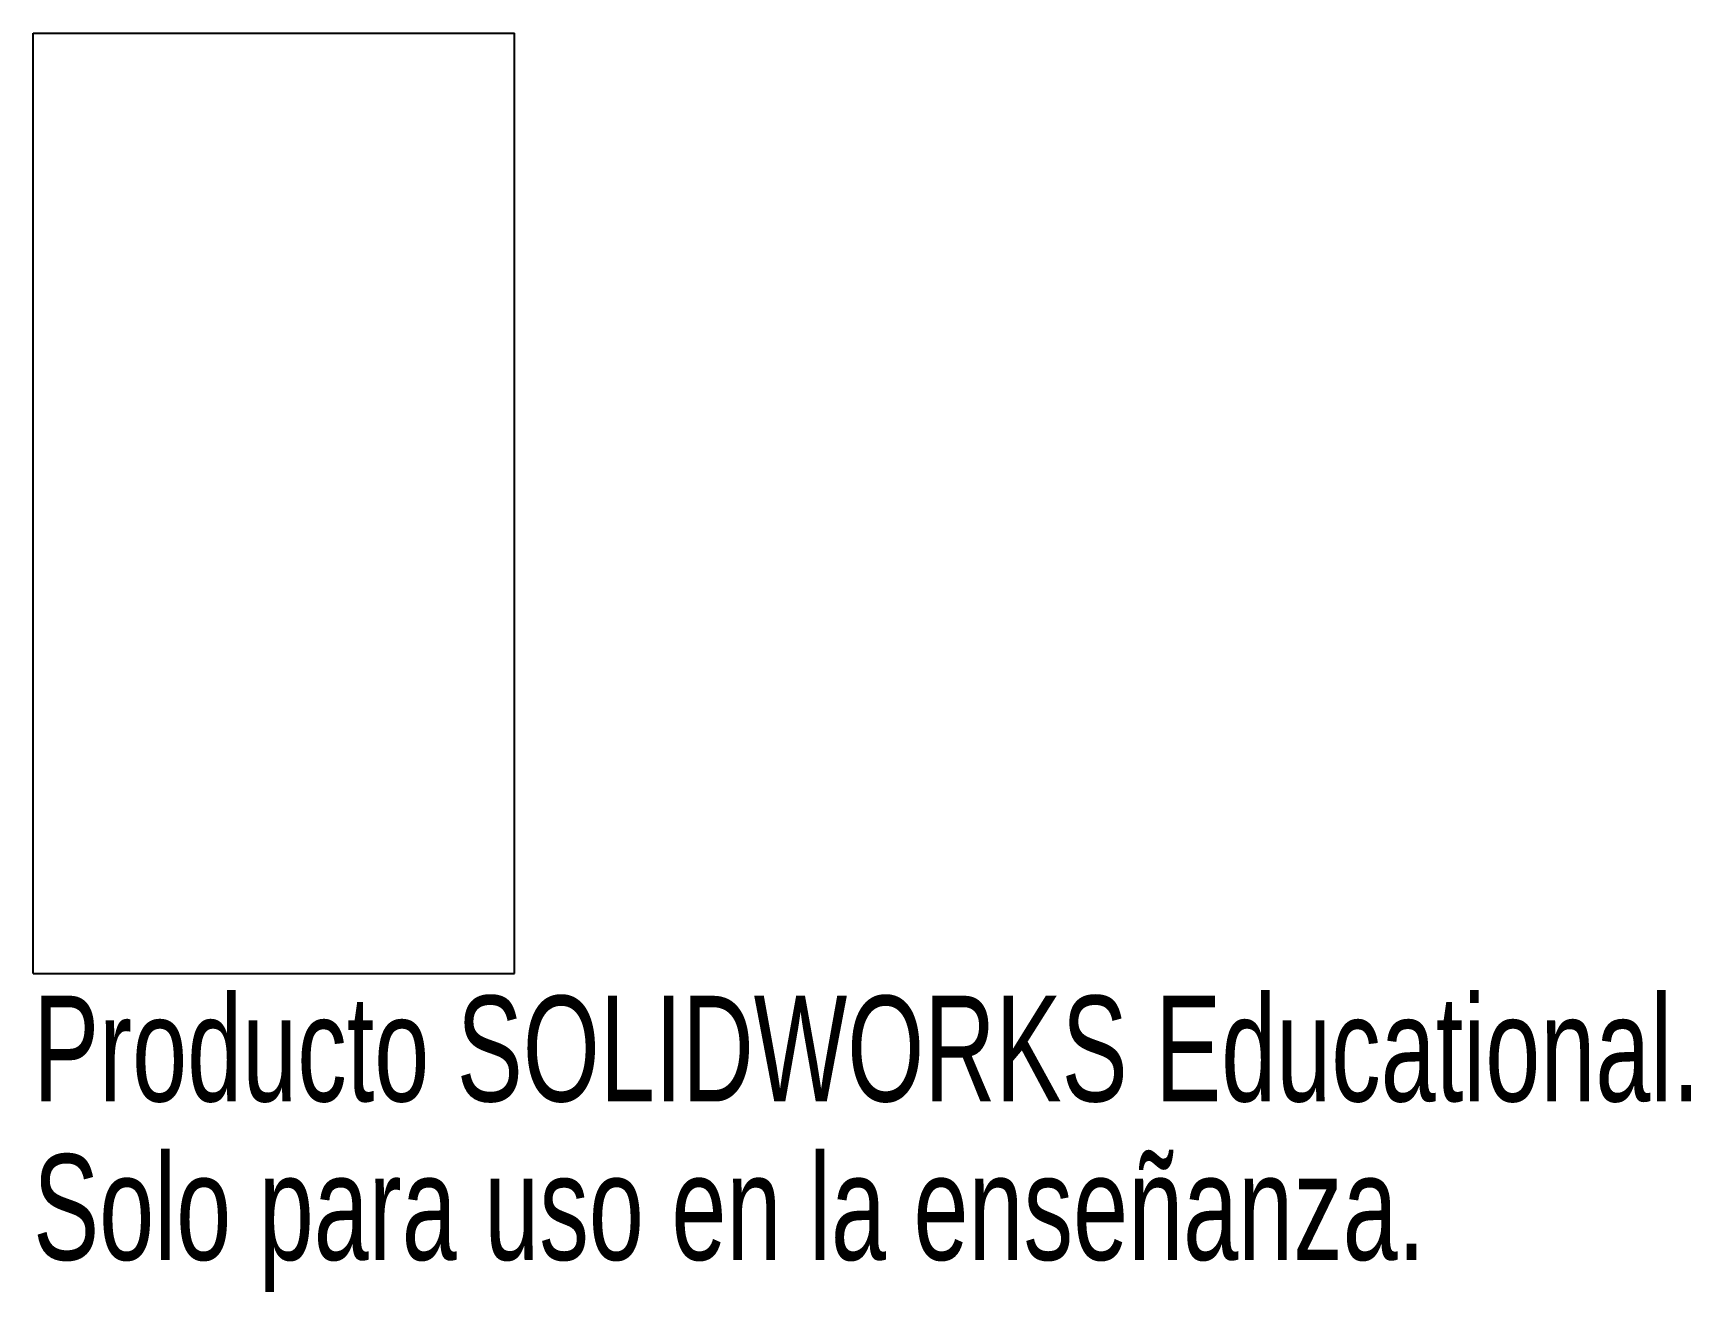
# Model space of a CAD drawing. Header units: millimetres. Extents: x -22 to 53.8, y 137.4 to 195.
import ezdxf

# ---------------------------------------------------------------- set-up
doc = ezdxf.new("R2010")
doc.units = ezdxf.units.MM
doc.styles.add('SLDTEXTSTYLE0', font='TXT', dxfattribs={"width": 0.7})

msp = doc.modelspace()

# ---------------------------------------------------------------- linework, layer by layer
at = {"color": 7, "linetype": 'Continuous', "lineweight": 25}
for p, q in [((-22, 195), (0, 195)), ((-22, 152), (-22, 195)), ((0, 152), (0, 195)), ((-22, 152), (0, 152))]:
    msp.add_line(p, q, dxfattribs=at)

# ---------------------------------------------------------------- texts
at = {"color": 7, "linetype": 'Continuous', "char_height": 4.83362, "attachment_point": 1, "style": 'SLDTEXTSTYLE0'}
for s, insert in [('Producto SOLIDWORKS Educational.', (-22, 150.98)), ('Solo para uso en la enseñanza.', (-22, 143.73))]:
    msp.add_mtext(s, dxfattribs=dict(at, insert=insert))

doc.saveas('drawing.dxf')
